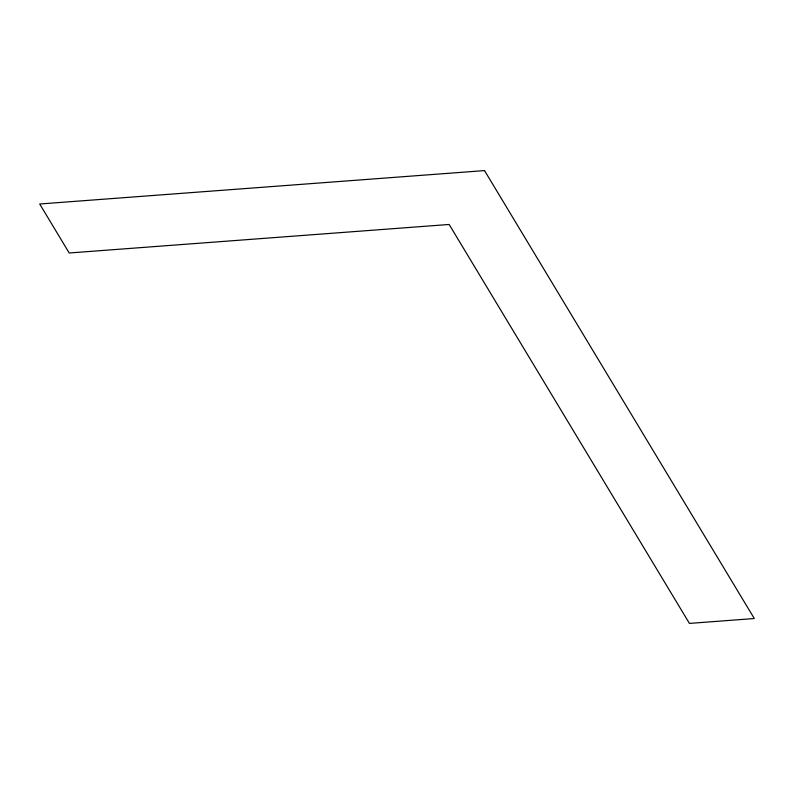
<?xml version="1.0" encoding="UTF-8"?>
<svg xmlns="http://www.w3.org/2000/svg" width="794" height="794" viewBox="0 0 794 794"><rect width="100%" height="100%" fill="white"/><g stroke="black" fill="none" stroke-linecap="round" stroke-linejoin="round"><path stroke-width="1.19" d="M484.529 170.591L39.7 203.998L69.207 252.988L449.156 224.464L689.43 623.409L754.3 618.536L484.529 170.591"/></g></svg>
